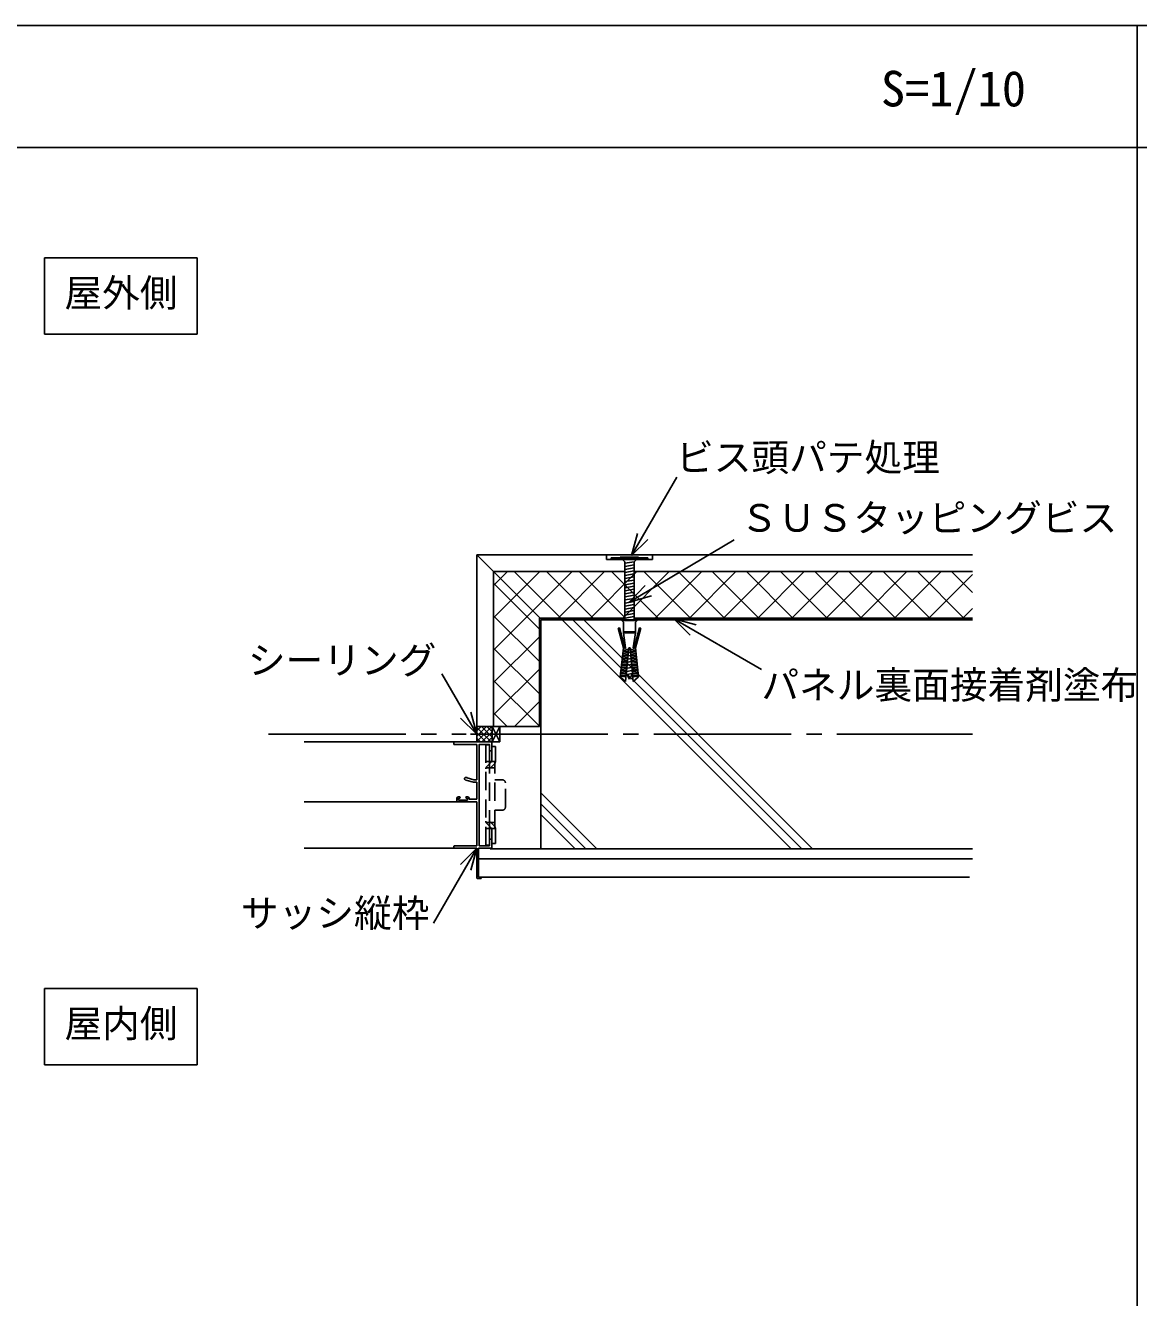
# Model space of a CAD drawing. Units: millimetres, scale not verified. Extents: x 3821 to 7821, y 4568 to 7368.
# Drawn here: x 4426 to 5155, y 6535 to 7368 of the extents above; entities that cross this region are included whole.
import ezdxf
from ezdxf.enums import TextEntityAlignment as Align

# ---------------------------------------------------------------- set-up
doc = ezdxf.new("R2010")
doc.units = ezdxf.units.MM
doc.header["$LTSCALE"] = 10
doc.linetypes.add('CHAIN2', pattern=[12, 9, -1, 1, -1])
doc.linetypes.add('DASHED1', pattern=[1.8, 1.2, -0.6])
for name, color, linetype in [('0-0', 7, 'Continuous'), ('2-0', 4, 'Continuous'), ('2-1', 7, 'Continuous'), ('2-2', 4, 'Continuous')]:
    doc.layers.add(name, color=color, linetype=linetype)
doc.styles.add('ＭＳ ゴシック', font='')
doc.styles.get('ＭＳ ゴシック').set_extended_font_data('MS Gothic')

msp = doc.modelspace()

# ---------------------------------------------------------------- linework, layer by layer
at = {"layer": '0-0', "color": 2}
msp.add_line((3820.85, 7368.18), (7820.85, 7368.18), dxfattribs=at)
at = {"layer": '0-0'}
for p, q in [((5154.18, 4818.18), (5154.18, 7368.18)), ((3820.85, 7288.18), (7820.85, 7288.18))]:
    msp.add_line(p, q, dxfattribs=at)
at = {"layer": '2-0'}
for p, q in [((4438.59, 7165.93), (4438.59, 7215.93)), ((4438.59, 7215.93), (4538.59, 7215.93)), ((4538.59, 7165.93), (4538.59, 7215.93)), ((4438.59, 7165.93), (4538.59, 7165.93)), ((4438.59, 6687.47), (4438.59, 6737.47)), ((4438.59, 6737.47), (4538.59, 6737.47)), ((4538.59, 6687.47), (4538.59, 6737.47)), ((4438.59, 6687.47), (4538.59, 6687.47))]:
    msp.add_line(p, q, dxfattribs=at)
at = {"layer": '2-1'}
for p, q in [((4823.08, 7020.96), (4852.71, 7072.29)), ((4823.08, 7020.96), (4826.96, 7035.45)), ((4823.08, 7020.96), (4833.68, 7031.57)), ((4821.58, 6990.57), (4890.18, 7031.24)), ((5046.35, 7021.5), (4721.68, 7021.5)), ((4721.68, 7021.5), (4763.18, 6980)), ((4721.68, 6909), (4721.68, 7021.5)), ((4806.68, 7021.5), (4806.68, 7018.5)), ((4836.68, 7018.5), (4806.68, 7018.5)), ((4809.68, 7019.5), (4809.68, 7018.5)), ((4809.68, 7019.5), (4833.68, 7019.5)), ((4809.68, 7018.5), (4833.68, 7018.5)), ((4815.68, 7020), (4816.18, 7019.5)), ((4815.68, 7020), (4827.68, 7020)), ((4817.18, 7018.5), (4818.68, 7017)), ((4818.68, 7017), (4818.68, 6978.5)), ((4824.68, 7017), (4818.68, 7015.94)), ((4824.68, 7015), (4818.68, 7013.94)), ((4826.18, 7018.5), (4824.68, 7017)), ((4824.68, 7017), (4824.68, 6978.5)), ((4827.68, 7020), (4827.18, 7019.5)), ((4833.68, 7019.5), (4833.68, 7018.5)), ((4836.68, 7021.5), (4836.68, 7018.5)), ((4818.68, 7010.5), (4732.68, 7010.5)), ((4732.68, 7010.5), (4732.68, 6909)), ((4741.72, 7010.5), (4732.68, 7001.46)), ((4762.93, 7010.5), (4732.68, 6980.25)), ((4784.14, 7010.5), (4732.68, 6959.04)), ((4776.72, 6980), (4746.22, 7010.5)), ((4797.93, 6980), (4767.43, 7010.5)), ((4805.36, 7010.5), (4774.86, 6980)), ((4819.14, 6980), (4788.64, 7010.5)), ((4826.57, 7010.5), (4796.07, 6980)), ((4840.36, 6980), (4809.86, 7010.5)), ((4847.78, 7010.5), (4817.28, 6980)), ((4824.68, 7013), (4818.68, 7011.94)), ((4824.68, 7011), (4818.68, 7009.94)), ((4824.68, 7009), (4818.68, 7007.94)), ((4824.68, 7007), (4818.68, 7005.94)), ((5046.35, 7010.5), (4824.68, 7010.5)), ((4861.57, 6980), (4831.07, 7010.5)), ((4869, 7010.5), (4838.5, 6980)), ((4883.97, 6980), (4853.47, 7010.5)), ((4891.4, 7010.5), (4860.9, 6980)), ((4906.37, 6980), (4875.87, 7010.5)), ((4913.8, 7010.5), (4883.3, 6980)), ((4928.77, 6980), (4898.27, 7010.5)), ((4936.2, 7010.5), (4905.7, 6980)), ((4951.17, 6980), (4920.67, 7010.5)), ((4958.6, 7010.5), (4928.1, 6980)), ((4973.57, 6980), (4943.07, 7010.5)), ((4981, 7010.5), (4950.5, 6980)), ((4995.97, 6980), (4965.47, 7010.5)), ((5003.4, 7010.5), (4972.9, 6980)), ((5018.37, 6980), (4987.87, 7010.5)), ((5025.8, 7010.5), (4995.3, 6980)), ((5040.77, 6980), (5010.27, 7010.5)), ((5046.35, 7008.65), (5017.7, 6980)), ((5046.35, 6996.82), (5032.67, 7010.5)), ((4762.68, 6972.83), (4732.68, 7002.83)), ((4824.68, 7005), (4818.68, 7003.94)), ((4824.68, 7003), (4818.68, 7001.94)), ((4824.68, 7001), (4818.68, 6999.94)), ((4824.68, 6999), (4818.68, 6997.94)), ((4821.58, 6990.57), (4832.06, 7001.3)), ((4824.68, 6997), (4818.68, 6995.94)), ((4824.68, 6995), (4818.68, 6993.94)), ((4824.68, 6993), (4818.68, 6991.94)), ((4824.68, 6991), (4818.68, 6989.94)), ((4821.58, 6990.57), (4836.02, 6994.62)), ((4762.68, 6951.61), (4732.68, 6981.61)), ((4824.68, 6989), (4818.68, 6987.94)), ((4824.68, 6987), (4818.68, 6985.94)), ((4824.68, 6985), (4818.68, 6983.94)), ((4824.68, 6983), (4818.68, 6981.94)), ((5046.35, 6986.25), (5040.1, 6980)), ((4762.68, 6909), (4762.68, 6980)), ((4818.68, 6980), (4762.68, 6980)), ((4763.68, 6979), (5046.35, 6979)), ((4763.68, 6829), (4763.68, 6979)), ((4777.53, 6979), (4927.53, 6829)), ((4784.6, 6979), (4934.6, 6829)), ((4791.67, 6979), (4941.67, 6829)), ((4814.18, 6973.5), (4815.14, 6973.76)), ((4817.68, 6960.5), (4814.18, 6973.5)), ((4818.71, 6960.5), (4815.14, 6973.76)), ((4816.68, 6978.5), (4817.68, 6977.5)), ((4816.68, 6978.5), (4826.68, 6978.5)), ((4817.68, 6977.5), (4817.68, 6970.5)), ((4824.68, 6981), (4818.68, 6979.94)), ((4824.68, 6979), (4821.84, 6978.5)), ((4824.64, 6960.5), (4828.21, 6973.76)), ((5046.35, 6980), (4824.68, 6980)), ((4825.68, 6977.5), (4826.68, 6978.5)), ((4825.68, 6977.5), (4825.68, 6970.5)), ((4825.68, 6960.5), (4829.18, 6973.5)), ((4828.21, 6973.76), (4829.18, 6973.5)), ((4850.78, 6979.55), (4908.09, 6946.47)), ((4850.78, 6979.55), (4865.27, 6975.67)), ((4850.78, 6979.55), (4861.39, 6968.94)), ((4762.68, 6967.82), (4732.68, 6937.82)), ((4817.68, 6971), (4825.68, 6971)), ((4817.68, 6970.5), (4825.68, 6970.5)), ((4817.68, 6970.5), (4819.18, 6960.5)), ((4824.18, 6960.5), (4825.68, 6970.5)), ((4762.68, 6930.4), (4732.68, 6960.4)), ((4817.68, 6960.5), (4815.68, 6941.5)), ((4820.82, 6956.52), (4817.3, 6956.89)), ((4820.91, 6957.51), (4817.4, 6957.88)), ((4821, 6958.51), (4817.52, 6958.87)), ((4821.09, 6959.5), (4817.61, 6959.87)), ((4818.68, 6963.83), (4818.68, 6960.63)), ((4818.71, 6960.5), (4819.18, 6960.5)), ((4821.18, 6960.5), (4819.18, 6938.5)), ((4822.44, 6957.61), (4820.89, 6957.33)), ((4822.26, 6959.57), (4821.07, 6959.37)), ((4821.18, 6960.5), (4822.18, 6960.5)), ((4822.18, 6960.5), (4824.18, 6938.5)), ((4822.27, 6959.5), (4825.74, 6959.87)), ((4822.36, 6958.51), (4825.83, 6958.87)), ((4822.45, 6957.51), (4825.95, 6957.88)), ((4822.54, 6956.52), (4826.06, 6956.89)), ((4824.18, 6960.5), (4824.64, 6960.5)), ((4824.68, 6963.83), (4824.68, 6960.63)), ((4825.68, 6960.5), (4827.68, 6941.5)), ((4820.09, 6948.55), (4816.46, 6948.93)), ((4820.18, 6949.55), (4816.56, 6949.93)), ((4820.27, 6950.54), (4816.67, 6950.92)), ((4820.36, 6951.54), (4816.77, 6951.92)), ((4820.45, 6952.53), (4816.88, 6952.91)), ((4820.54, 6953.53), (4816.98, 6953.9)), ((4820.63, 6954.53), (4817.09, 6954.9)), ((4820.72, 6955.52), (4817.19, 6955.89)), ((4823.16, 6949.73), (4820.15, 6949.2)), ((4822.98, 6951.7), (4820.33, 6951.24)), ((4822.8, 6953.67), (4820.52, 6953.27)), ((4822.62, 6955.64), (4820.7, 6955.3)), ((4822.63, 6955.52), (4826.16, 6955.89)), ((4822.72, 6954.53), (4826.27, 6954.9)), ((4822.81, 6953.53), (4826.37, 6953.9)), ((4822.9, 6952.53), (4826.48, 6952.91)), ((4822.99, 6951.54), (4826.58, 6951.92)), ((4823.08, 6950.54), (4826.69, 6950.92)), ((4823.17, 6949.55), (4826.79, 6949.93)), ((4823.26, 6948.55), (4826.9, 6948.93)), ((4721.68, 6904), (4698.85, 6943.54)), ((4762.68, 6946.61), (4732.68, 6916.61)), ((4819.18, 6938.5), (4815.68, 6941.5)), ((4819.46, 6941.58), (4815.73, 6941.97)), ((4819.55, 6942.57), (4815.83, 6942.97)), ((4819.64, 6943.57), (4815.94, 6943.96)), ((4819.73, 6944.57), (4816.04, 6944.95)), ((4819.82, 6945.56), (4816.15, 6945.95)), ((4819.91, 6946.56), (4816.25, 6946.94)), ((4820, 6947.55), (4816.35, 6947.94)), ((4821.68, 6940), (4819.64, 6943.54)), ((4823.51, 6945.8), (4819.78, 6945.14)), ((4823.69, 6943.83), (4819.86, 6943.15)), ((4823.34, 6947.76), (4819.97, 6947.17)), ((4821.65, 6939.96), (4823.72, 6943.54)), ((4823.35, 6947.55), (4827, 6947.94)), ((4823.44, 6946.56), (4827.1, 6946.94)), ((4823.54, 6945.56), (4827.21, 6945.95)), ((4823.63, 6944.57), (4827.31, 6944.95)), ((4823.72, 6943.57), (4827.42, 6943.96)), ((4823.81, 6942.57), (4827.52, 6942.97)), ((4823.9, 6941.58), (4827.63, 6941.97)), ((4824.18, 6938.5), (4827.68, 6941.5)), ((4762.68, 6909.19), (4732.68, 6939.19)), ((4762.68, 6925.4), (4746.28, 6909)), ((4721.68, 6904), (4717.79, 6918.49)), ((4741.65, 6909), (4732.68, 6917.98)), ((4721.68, 6904), (4711.07, 6914.61)), ((4721.68, 6909), (4721.68, 6899)), ((4724.43, 6909), (4721.68, 6906.25)), ((4727.96, 6909), (4721.68, 6902.71)), ((4731.5, 6909), (4721.68, 6899.18)), ((4721.68, 6909), (4762.68, 6909)), ((4731.15, 6899), (4721.68, 6908.47)), ((4731.68, 6902.01), (4724.69, 6909)), ((4731.68, 6905.55), (4728.22, 6909)), ((4736.68, 6899), (4731.68, 6909)), ((4736.68, 6909), (4736.68, 6899)), ((4706.68, 6899), (4608.66, 6899)), ((4706.68, 6897.36), (4706.68, 6899)), ((4706.68, 6899), (4736.68, 6899)), ((4727.62, 6899), (4721.68, 6904.94)), ((4724.08, 6899), (4721.68, 6901.4)), ((4731.68, 6905.64), (4725.04, 6899)), ((4731.68, 6902.11), (4728.57, 6899)), ((4731.24, 6899), (4731.54, 6898.7)), ((4731.54, 6898.7), (4731.54, 6896.22)), ((4721.6, 6897.36), (4706.68, 6897.36)), ((4725.77, 6897.36), (4725.38, 6897.36)), ((4725.77, 6897.36), (4726.37, 6897.36)), ((4726.77, 6897.36), (4726.37, 6897.36)), ((4726.77, 6897.36), (4727.36, 6897.36)), ((4727.76, 6897.36), (4727.36, 6897.36)), ((4730.4, 6893.03), (4729.9, 6893.53)), ((4730.4, 6893.03), (4731.04, 6893.03)), ((4731.54, 6893.53), (4731.04, 6893.03)), ((4731.54, 6896.22), (4731.54, 6895.82)), ((4731.54, 6893.53), (4731.54, 6895.82)), ((4713.64, 6875.33), (4713.94, 6875.63)), ((4713.64, 6875.33), (4713.64, 6874.9)), ((4713.94, 6875.63), (4715.43, 6875.63)), ((4714.38, 6873.94), (4719.61, 6872.55)), ((4715.43, 6875.63), (4715.43, 6875.36)), ((4715.43, 6875.36), (4719.82, 6874.19)), ((4721.6, 6872.55), (4719.61, 6872.55)), ((4721.6, 6861.41), (4721.6, 6872.55)), ((4763.68, 6865.57), (4800.25, 6829)), ((4709.16, 6859.77), (4608.66, 6859.77)), ((4708.67, 6860.26), (4708.67, 6862.1)), ((4709.16, 6859.77), (4708.67, 6860.26)), ((4721.6, 6859.77), (4709.16, 6859.77)), ((4710.46, 6863.1), (4709.66, 6863.1)), ((4709.66, 6861.9), (4709.96, 6862.2)), ((4709.66, 6860.86), (4709.66, 6861.9)), ((4709.66, 6860.86), (4715.63, 6860.86)), ((4710.66, 6862.2), (4709.96, 6862.2)), ((4710.46, 6863.1), (4710.95, 6862.6)), ((4710.95, 6862.5), (4710.66, 6862.2)), ((4710.95, 6862.6), (4710.95, 6862.5)), ((4714.34, 6862.6), (4714.83, 6863.1)), ((4714.34, 6862.6), (4714.34, 6862.5)), ((4714.63, 6862.2), (4714.34, 6862.5)), ((4714.63, 6862.2), (4715.33, 6862.2)), ((4714.83, 6863.1), (4715.63, 6863.1)), ((4715.33, 6862.2), (4715.63, 6861.9)), ((4715.63, 6860.86), (4715.63, 6861.9)), ((4716.62, 6862.1), (4716.62, 6861.41)), ((4721.6, 6861.41), (4716.62, 6861.41)), ((4763.68, 6858.5), (4793.18, 6829)), ((4763.68, 6851.43), (4786.11, 6829)), ((4729.9, 6834.85), (4730.4, 6835.35)), ((4729.9, 6834.85), (4729.9, 6831.02)), ((4730.4, 6835.35), (4731.04, 6835.35)), ((4731.04, 6835.35), (4731.54, 6834.85)), ((4731.54, 6834.85), (4731.54, 6832.56)), ((4731.54, 6832.56), (4731.54, 6832.17)), ((4731.54, 6829.68), (4731.54, 6832.17)), ((4706.98, 6829.38), (4608.66, 6829.38)), ((4721.6, 6829.38), (4693.24, 6780.27)), ((4706.68, 6830.72), (4706.98, 6831.02)), ((4706.68, 6830.72), (4706.68, 6829.68)), ((4706.98, 6829.38), (4706.68, 6829.68)), ((4721.6, 6829.38), (4706.98, 6829.38)), ((4721.6, 6829.38), (4710.99, 6818.77)), ((4721.6, 6829.38), (4717.71, 6814.89)), ((4721.6, 6829.38), (4721.6, 6809.79)), ((4722.79, 6829.38), (4722.79, 6810.39)), ((4722.79, 6829.38), (4731.24, 6829.38)), ((4723.24, 6831.02), (4729.9, 6831.02)), ((4763.68, 6829), (4730.42, 6829)), ((4731.54, 6829.68), (4731.24, 6829.38)), ((4763.68, 6829), (5046.35, 6829)), ((4722.79, 6822.38), (5046.35, 6822.38)), ((4721.89, 6809.49), (4721.6, 6809.79)), ((4724.58, 6809.49), (4721.89, 6809.49)), ((4722.79, 6810.39), (4724.58, 6810.39)), ((4724.58, 6810.39), (4724.58, 6809.49)), ((4724.58, 6810.38), (5044.42, 6810.38))]:
    msp.add_line(p, q, dxfattribs=at)
at = {"layer": '2-1', "linetype": 'CHAIN2'}
for p, q in [((4585.23, 6904), (4714.68, 6904)), ((4717.58, 6904), (5046.35, 6904))]:
    msp.add_line(p, q, dxfattribs=at)
at = {"layer": '2-1', "linetype": 'DASHED1'}
for p, q in [((4729.9, 6897.01), (4727.61, 6897.01)), ((4733.83, 6896.02), (4731.54, 6896.02)), ((4731.54, 6886.12), (4731.54, 6896.02)), ((4733.83, 6886), (4733.83, 6896.02)), ((4733.43, 6886.07), (4727.61, 6886.07)), ((4733.43, 6882.09), (4727.61, 6882.09)), ((4728.05, 6882.63), (4731.49, 6886.07)), ((4729.9, 6881.25), (4733.25, 6884.59)), ((4731.49, 6886.07), (4731.54, 6886.12)), ((4733.43, 6842.31), (4733.43, 6886.07)), ((4738.4, 6874.14), (4733.43, 6874.14)), ((4740.39, 6856.23), (4740.39, 6872.15)), ((4738.4, 6854.25), (4733.43, 6854.25)), ((4733.43, 6846.29), (4727.61, 6846.29)), ((4733.43, 6842.31), (4727.61, 6842.31)), ((4731.49, 6842.31), (4728.05, 6845.75)), ((4733.25, 6843.79), (4729.9, 6847.13)), ((4729.9, 6831.37), (4729.9, 6842.31)), ((4731.54, 6842.26), (4731.49, 6842.31)), ((4731.54, 6832.36), (4731.54, 6842.26)), ((4733.83, 6832.36), (4733.83, 6842.38)), ((4733.83, 6832.36), (4731.54, 6832.36))]:
    msp.add_line(p, q, dxfattribs=at)
at = {"layer": '2-1'}
for points in [[(4731.68, 6909), (4731.68, 6899), (4736.68, 6909)], [(4721.6, 6897.36), (4721.6, 6874.19), (4719.82, 6874.19)], [(4723.24, 6831.02), (4723.24, 6897.36), (4725.38, 6897.36)], [(4727.76, 6897.36), (4729.9, 6897.36), (4729.9, 6893.53)], [(4721.6, 6859.77), (4721.6, 6831.02), (4706.98, 6831.02)]]:
    msp.add_lwpolyline(points, dxfattribs=at)
at = {"layer": '2-1', "linetype": 'DASHED1'}
for points in [[(4729.9, 6831.37), (4727.61, 6831.37), (4727.61, 6897.01)], [(4729.9, 6842.31), (4729.9, 6886.07), (4729.9, 6897.01)]]:
    msp.add_lwpolyline(points, dxfattribs=at)
for centre, start, end in [((4729.6, 6881.37), 135, 180), ((4731.84, 6886), 315, 323.13011), ((4731.84, 6886), 323.13011, 0), ((4738.4, 6872.15), 0, 90), ((4738.4, 6856.23), 270, 0), ((4729.6, 6847.01), 180, 225.00002), ((4731.84, 6842.38), 36.8699, 45), ((4731.84, 6842.38), 0, 36.8699)]:
    msp.add_arc(centre, 1.99, start, end, dxfattribs=at)
at = {"layer": '2-1'}
for centre, start, end in [((4714.63, 6874.9), 180, 255.0697), ((4709.66, 6862.1), 90, 180), ((4715.63, 6862.1), 0, 90)]:
    msp.add_arc(centre, 0.995, start, end, dxfattribs=at)
at = {"layer": '2-2'}
msp.add_line((4821.68, 7018.56), (4821.68, 7018.44), dxfattribs=at)

# ---------------------------------------------------------------- texts
at = {"layer": '0-0', "style": 'ＭＳ ゴシック'}
msp.add_text('S=1/10', height=23.28, dxfattribs=at).set_placement((4986.4, 7308.18), align=Align.BOTTOM_LEFT)
at = {"layer": '2-0', "color": 7, "style": 'ＭＳ ゴシック'}
for s, p in [('屋外側', (4451.55, 7178.58)), ('屋内側', (4451.55, 6700.12))]:
    msp.add_text(s, height=18.1, dxfattribs=at).set_placement(p, align=Align.BOTTOM_LEFT)
at = {"layer": '2-1', "style": 'ＭＳ ゴシック'}
for s, p in [('ビス頭パテ処理', (4852.18, 7070.83)), ('ＳＵＳタッピングビス', (4894.25, 7031.23)), ('シーリング', (4571.72, 6938)), ('パネル裏面接着剤塗布', (4908.09, 6921.77)), ('サッシ縦枠', (4567.18, 6772.37))]:
    msp.add_text(s, height=18.1, dxfattribs=at).set_placement(p, align=Align.BOTTOM_LEFT)

doc.saveas('drawing.dxf')
